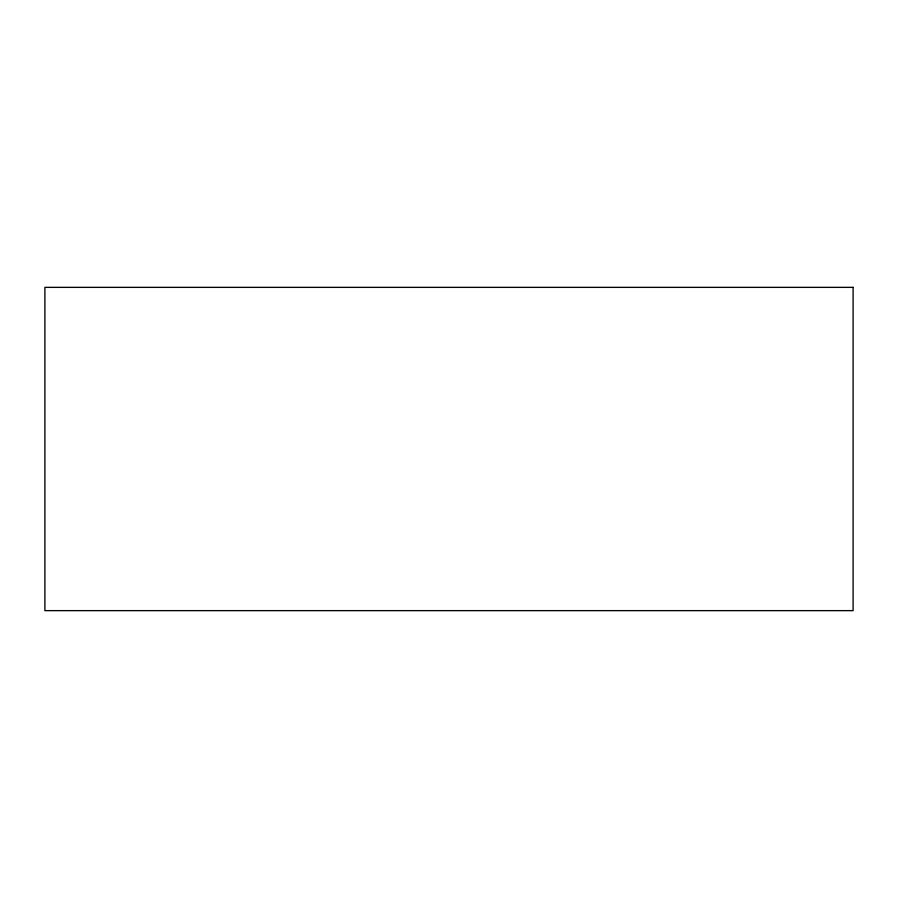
<?xml version="1.0" encoding="UTF-8"?>
<svg xmlns="http://www.w3.org/2000/svg" width="898" height="898" viewBox="0 0 898 898"><rect width="100%" height="100%" fill="white"/><g stroke="black" fill="none" stroke-linecap="round" stroke-linejoin="round"><path stroke-width="1.35" d="M853.1 287.36L44.9 287.36L44.9 610.64L853.1 610.64L853.1 287.36"/></g></svg>
